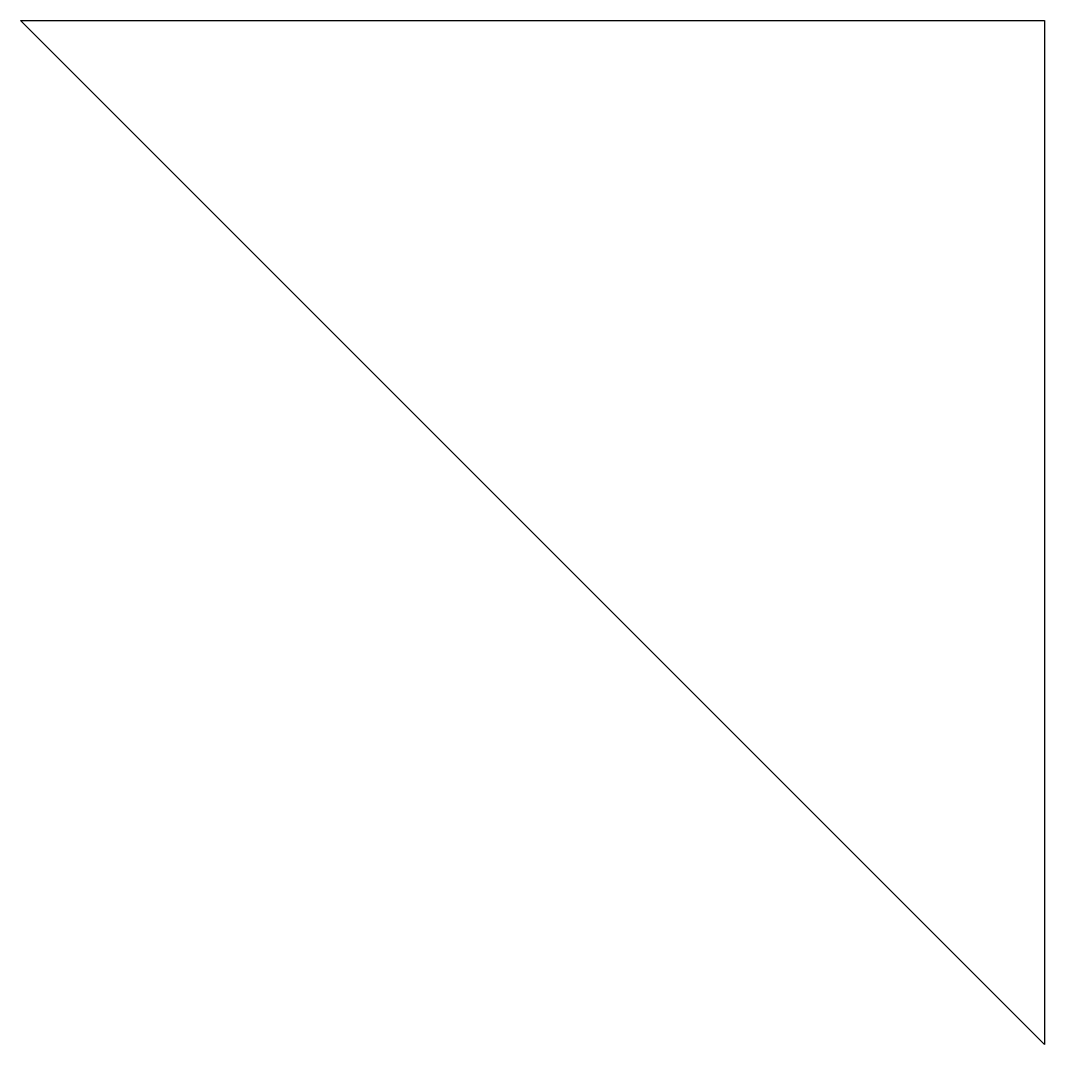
# Model space of a CAD drawing. Header units: millimetres. Extents: x -127 to 0, y -127 to 0.
import ezdxf

# ---------------------------------------------------------------- set-up
doc = ezdxf.new("R2010")
doc.units = ezdxf.units.MM
doc.layers.get('0').update_dxf_attribs({"linetype": 'CONTINUOUS'})

msp = doc.modelspace()

# ---------------------------------------------------------------- linework, layer by layer
msp.add_lwpolyline([(-127, 0), (0, 0), (0, -127)], close=True)

doc.saveas('drawing.dxf')
